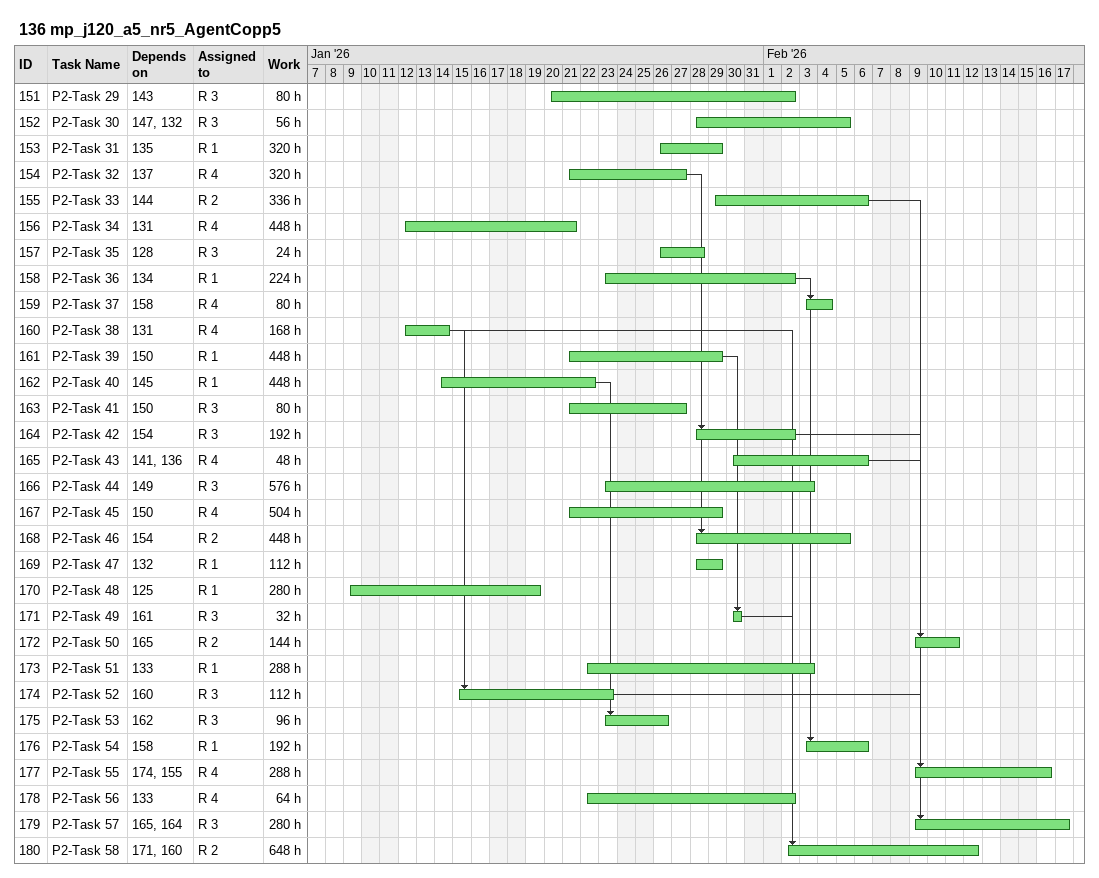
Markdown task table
136 mp_j120_a5_nr5_AgentCopp5

| ID | Task | Start | Finish | Predecessors | Resources | Work (h) |
|---|---|---|---|---|---|---|
| 151 | P2-Task 29 | 2026-01-20 | 2026-02-02 | 143 | R 3 | 80 |
| 152 | P2-Task 30 | 2026-01-28 | 2026-02-05 | 147, 132 | R 3 | 56 |
| 153 | P2-Task 31 | 2026-01-26 | 2026-01-29 | 135 | R 1 | 320 |
| 154 | P2-Task 32 | 2026-01-21 | 2026-01-27 | 137 | R 4 | 320 |
| 155 | P2-Task 33 | 2026-01-29 | 2026-02-06 | 144 | R 2 | 336 |
| 156 | P2-Task 34 | 2026-01-12 | 2026-01-21 | 131 | R 4 | 448 |
| 157 | P2-Task 35 | 2026-01-26 | 2026-01-28 | 128 | R 3 | 24 |
| 158 | P2-Task 36 | 2026-01-23 | 2026-02-02 | 134 | R 1 | 224 |
| 159 | P2-Task 37 | 2026-02-03 | 2026-02-04 | 158 | R 4 | 80 |
| 160 | P2-Task 38 | 2026-01-12 | 2026-01-14 | 131 | R 4 | 168 |
| 161 | P2-Task 39 | 2026-01-21 | 2026-01-29 | 150 | R 1 | 448 |
| 162 | P2-Task 40 | 2026-01-14 | 2026-01-22 | 145 | R 1 | 448 |
| 163 | P2-Task 41 | 2026-01-21 | 2026-01-27 | 150 | R 3 | 80 |
| 164 | P2-Task 42 | 2026-01-28 | 2026-02-02 | 154 | R 3 | 192 |
| 165 | P2-Task 43 | 2026-01-30 | 2026-02-06 | 141, 136 | R 4 | 48 |
| 166 | P2-Task 44 | 2026-01-23 | 2026-02-03 | 149 | R 3 | 576 |
| 167 | P2-Task 45 | 2026-01-21 | 2026-01-29 | 150 | R 4 | 504 |
| 168 | P2-Task 46 | 2026-01-28 | 2026-02-05 | 154 | R 2 | 448 |
| 169 | P2-Task 47 | 2026-01-28 | 2026-01-29 | 132 | R 1 | 112 |
| 170 | P2-Task 48 | 2026-01-09 | 2026-01-19 | 125 | R 1 | 280 |
| 171 | P2-Task 49 | 2026-01-30 | 2026-01-30 | 161 | R 3 | 32 |
| 172 | P2-Task 50 | 2026-02-09 | 2026-02-11 | 165 | R 2 | 144 |
| 173 | P2-Task 51 | 2026-01-22 | 2026-02-03 | 133 | R 1 | 288 |
| 174 | P2-Task 52 | 2026-01-15 | 2026-01-23 | 160 | R 3 | 112 |
| 175 | P2-Task 53 | 2026-01-23 | 2026-01-26 | 162 | R 3 | 96 |
| 176 | P2-Task 54 | 2026-02-03 | 2026-02-06 | 158 | R 1 | 192 |
| 177 | P2-Task 55 | 2026-02-09 | 2026-02-16 | 174, 155 | R 4 | 288 |
| 178 | P2-Task 56 | 2026-01-22 | 2026-02-02 | 133 | R 4 | 64 |
| 179 | P2-Task 57 | 2026-02-09 | 2026-02-17 | 165, 164 | R 3 | 280 |
| 180 | P2-Task 58 | 2026-02-02 | 2026-02-12 | 171, 160 | R 2 | 648 |
